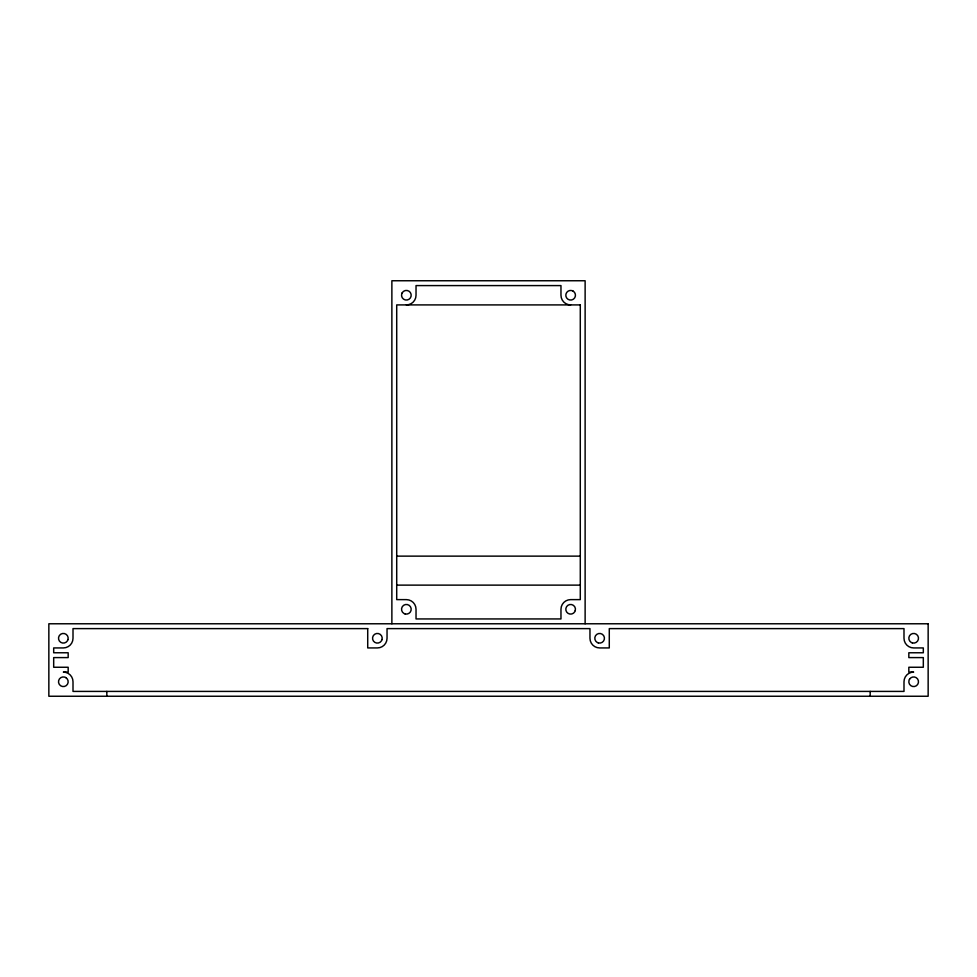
<?xml version="1.0" encoding="UTF-8"?>
<svg xmlns="http://www.w3.org/2000/svg" width="977" height="977" viewBox="0 0 977 977"><rect width="100%" height="100%" fill="white"/><g stroke="black" fill="none" stroke-linecap="round" stroke-linejoin="round"><path stroke-width="1.47" d="M396.711 556.133L580.289 556.133M396.711 585.125L580.289 585.125M870.177 691.411L870.177 696.247M585.125 623.778L585.125 280.753L391.875 280.753L391.875 623.778M106.823 691.411L106.823 696.247M570.629 304.909A9.66 9.66 0 0 1 560.969 295.249L560.969 285.589L416.031 285.589L416.031 295.249A9.66 9.66 0 0 1 406.371 304.909M68.011 639.52L67.523 640.692A4.836 4.836 0 0 1 59.389 641.046A4.836 4.836 0 0 1 62.504 633.511A4.836 4.836 0 0 1 68.011 639.52M402.182 292.831L401.706 293.992A4.836 4.836 0 0 0 407.201 300A4.836 4.836 0 0 0 410.328 292.477A4.836 4.836 0 0 0 402.182 292.831M382.044 639.52L381.567 640.692A4.836 4.836 0 0 1 373.422 641.046A4.836 4.836 0 0 1 376.536 633.511A4.836 4.836 0 0 1 382.044 639.52M575.294 610.527L574.818 611.7A4.836 4.836 0 0 1 566.672 612.054A4.836 4.836 0 0 1 569.799 604.531A4.836 4.836 0 0 1 575.294 610.527M909.477 679.333L908.989 680.505A4.836 4.836 0 0 0 914.496 686.513A4.836 4.836 0 0 0 917.611 678.978A4.836 4.836 0 0 0 909.477 679.333M580.289 304.909L396.711 304.909L396.711 599.622L406.371 599.622A9.66 9.66 0 0 1 416.031 609.282L416.031 618.942L560.969 618.942L560.969 609.282A9.66 9.66 0 0 1 570.629 599.622L580.289 599.622L580.289 304.909M928.15 623.778L48.85 623.778L48.85 696.247L928.15 696.247L928.15 623.778M367.718 628.614L73.006 628.614L73.006 638.274A9.66 9.66 0 0 1 63.346 647.934L53.686 647.934L53.686 652.77L68.17 652.77L68.17 657.594L53.686 657.594L53.686 667.254L68.17 667.254L68.17 672.091L63.346 672.091A9.66 9.66 0 0 1 73.006 681.751L73.006 691.411L903.994 691.411L903.994 681.751A9.66 9.66 0 0 1 913.654 672.091L908.83 672.091L908.83 667.254L923.314 667.254L923.314 657.594L908.83 657.594L908.83 652.77L923.314 652.77L923.314 647.934L913.654 647.934A9.66 9.66 0 0 1 903.994 638.274L903.994 628.614L609.282 628.614L609.282 647.934L599.622 647.934A9.66 9.66 0 0 1 589.961 638.274L589.961 628.614L387.039 628.614L387.039 638.274A9.66 9.66 0 0 1 377.378 647.934L367.718 647.934L367.718 628.614M573.047 291.061L571.887 290.584A4.836 4.836 0 0 0 565.878 296.092A4.836 4.836 0 0 0 573.401 299.206A4.836 4.836 0 0 0 573.047 291.061M912.408 642.939L911.236 642.451A4.836 4.836 0 0 1 910.882 634.317A4.836 4.836 0 0 1 918.417 637.431A4.836 4.836 0 0 1 912.408 642.939M598.376 642.939L597.203 642.451A4.836 4.836 0 0 1 596.849 634.317A4.836 4.836 0 0 1 604.372 637.431A4.836 4.836 0 0 1 598.376 642.939M405.113 613.947L403.953 613.471A4.836 4.836 0 0 1 403.599 605.325A4.836 4.836 0 0 1 411.122 608.439A4.836 4.836 0 0 1 405.113 613.947M65.764 677.574L64.592 677.085A4.836 4.836 0 0 0 58.583 682.593A4.836 4.836 0 0 0 66.118 685.707A4.836 4.836 0 0 0 65.764 677.574"/></g></svg>
